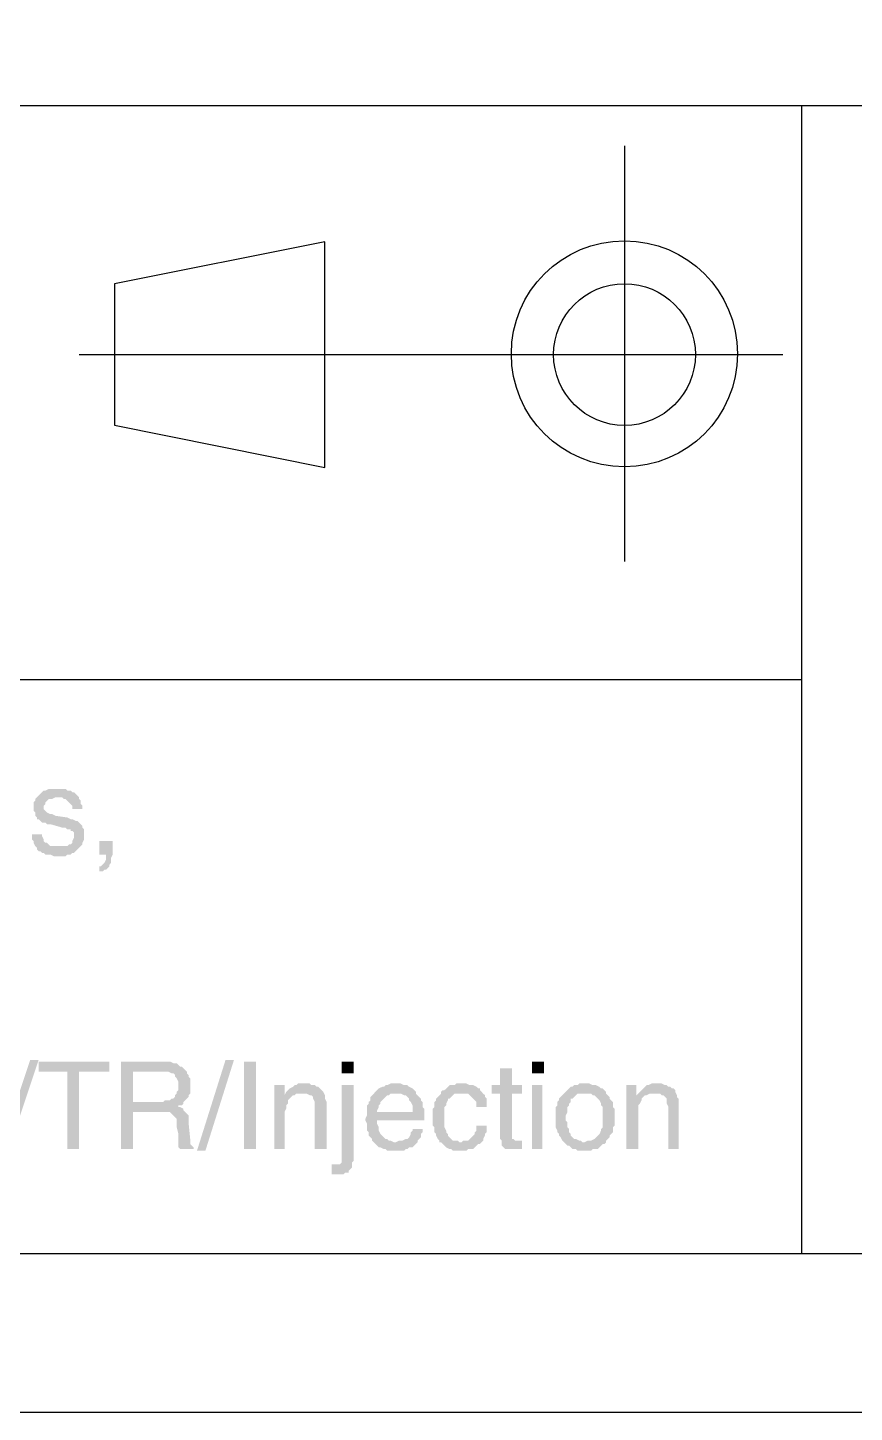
# Model space of a CAD drawing. Header units: millimetres. Extents: x 7018 to 13530, y 4187 to 5692.
# Drawn here: x 9229.83 to 9251.98, y 4524.92 to 4562.04 of the extents above; entities that cross this region are included whole.
import ezdxf

# ---------------------------------------------------------------- set-up
doc = ezdxf.new("R2010")
doc.units = ezdxf.units.MM

msp = doc.modelspace()

# ---------------------------------------------------------------- hatches: boundary and pattern name
at = {"transparency": 33554559}
for points in [[(9230.615, 4541.633), (9230.389, 4541.633), (9230.299, 4541.588), (9230.254, 4541.588), (9230.209, 4541.543), (9230.164, 4541.498), (9230.119, 4541.453), (9230.073, 4541.408), (9230.028, 4541.363), (9230.028, 4541.317), (9229.983, 4541.272), (9229.983, 4541.047), (9230.028, 4541.001), (9230.028, 4540.911), (9230.073, 4540.866), (9230.073, 4540.821), (9230.119, 4540.821), (9230.164, 4540.776), (9230.209, 4540.731), (9230.299, 4540.731), (9230.344, 4540.686), (9230.434, 4540.686), (9230.75, 4540.595), (9230.841, 4540.595), (9230.886, 4540.55), (9230.976, 4540.55), (9230.976, 4540.505), (9231.021, 4540.505), (9231.066, 4540.46), (9231.066, 4540.325), (9231.021, 4540.234), (9231.021, 4540.189), (9230.976, 4540.144), (9230.931, 4540.144), (9230.886, 4540.099), (9230.66, 4540.099), (9230.073, 4540.054), (9230.073, 4540.009), (9230.119, 4539.963), (9230.164, 4539.963), (9230.209, 4539.918), (9230.254, 4539.918), (9230.299, 4539.873), (9230.434, 4539.873), (9230.525, 4539.828), (9230.841, 4539.828), (9230.886, 4539.873), (9230.976, 4539.873), (9231.021, 4539.918), (9231.066, 4539.918), (9231.111, 4539.963), (9231.157, 4540.009), (9231.157, 4540.009), (9231.202, 4540.054), (9231.247, 4540.099), (9231.292, 4540.144), (9231.292, 4540.189), (9231.337, 4540.279), (9231.337, 4540.55), (9231.292, 4540.595), (9231.292, 4540.64), (9231.247, 4540.686), (9231.247, 4540.686), (9231.202, 4540.731), (9231.157, 4540.776), (9231.111, 4540.776), (9231.021, 4540.821), (9230.976, 4540.821), (9230.886, 4540.866), (9230.57, 4540.911), (9230.57, 4540.911), (9230.48, 4540.956), (9230.434, 4540.956), (9230.344, 4541.001), (9230.344, 4541.001), (9230.299, 4541.047), (9230.254, 4541.092), (9230.254, 4541.182), (9230.299, 4541.227), (9230.299, 4541.272), (9230.344, 4541.317), (9230.389, 4541.363), (9230.48, 4541.363), (9230.57, 4541.408), (9231.202, 4541.408), (9231.157, 4541.453), (9231.111, 4541.498), (9231.066, 4541.543), (9231.021, 4541.543), (9230.976, 4541.588), (9230.886, 4541.588), (9230.841, 4541.633), (9230.705, 4541.633)], [(9231.202, 4541.408), (9230.615, 4541.408), (9230.75, 4541.408), (9230.796, 4541.363), (9230.841, 4541.363), (9230.886, 4541.317), (9230.886, 4541.317), (9230.931, 4541.272), (9230.976, 4541.227), (9231.021, 4541.182), (9231.021, 4541.092), (9231.292, 4541.092), (9231.292, 4541.182), (9231.247, 4541.227), (9231.247, 4541.317), (9231.202, 4541.363)], [(9230.209, 4540.415), (9229.938, 4540.415), (9229.938, 4540.279), (9229.983, 4540.234), (9229.983, 4540.189), (9230.028, 4540.099), (9230.073, 4540.054), (9230.66, 4540.099), (9230.434, 4540.099), (9230.389, 4540.144), (9230.344, 4540.189), (9230.299, 4540.189), (9230.254, 4540.234), (9230.254, 4540.279), (9230.209, 4540.37)], [(9232.104, 4540.234), (9231.743, 4540.234), (9231.743, 4539.873), (9231.924, 4539.873), (9231.924, 4539.738), (9231.879, 4539.648), (9231.834, 4539.602), (9231.788, 4539.557), (9231.743, 4539.557), (9231.743, 4539.422), (9231.834, 4539.422), (9231.879, 4539.467), (9231.924, 4539.467), (9231.969, 4539.512), (9232.014, 4539.557), (9232.014, 4539.602), (9232.059, 4539.648), (9232.059, 4539.783), (9232.104, 4539.873), (9232.104, 4539.963)], [(9230.119, 4534.367), (9229.306, 4531.93), (9229.081, 4531.93), (9229.893, 4534.367)], [(9232.014, 4534.322), (9230.119, 4534.322), (9230.119, 4534.051), (9230.886, 4534.051), (9230.886, 4531.975), (9231.202, 4531.975), (9231.202, 4534.051), (9232.014, 4534.051), (9232.014, 4534.187)], [(9233.413, 4534.322), (9232.33, 4534.322), (9232.33, 4531.975), (9232.646, 4531.975), (9232.646, 4532.968), (9233.413, 4532.968), (9234, 4533.013), (9234, 4533.058), (9233.91, 4533.103), (9233.865, 4533.103), (9233.865, 4533.148), (9233.955, 4533.148), (9234, 4533.194), (9234, 4533.239), (9232.646, 4533.239), (9232.646, 4534.051), (9234.09, 4534.051), (9234.045, 4534.096), (9234, 4534.141), (9233.955, 4534.187), (9233.91, 4534.187), (9233.865, 4534.232), (9233.819, 4534.277), (9233.729, 4534.277), (9233.639, 4534.322), (9233.503, 4534.322)], [(9235.354, 4534.367), (9234.587, 4531.93), (9234.361, 4531.93), (9235.128, 4534.367)], [(9235.625, 4531.975), (9235.625, 4534.322), (9235.941, 4534.322), (9235.941, 4531.975)], [(9238.558, 4534.006), (9238.558, 4534.322), (9238.242, 4534.322), (9238.242, 4534.006)], [(9242.801, 4534.141), (9242.485, 4534.141), (9242.485, 4533.69), (9242.259, 4533.69), (9242.259, 4533.464), (9242.485, 4533.464), (9242.485, 4532.246), (9242.53, 4532.201), (9242.53, 4532.065), (9242.575, 4532.02), (9242.575, 4532.02), (9242.62, 4531.975), (9243.071, 4531.975), (9243.071, 4532.201), (9242.891, 4532.201), (9242.846, 4532.246), (9242.801, 4532.246), (9242.801, 4533.464), (9243.071, 4533.464), (9243.071, 4533.69), (9242.801, 4533.69)], [(9243.658, 4534.006), (9243.658, 4534.322), (9243.342, 4534.322), (9243.342, 4534.006)], [(9234.09, 4534.051), (9233.413, 4534.051), (9233.594, 4534.051), (9233.684, 4534.006), (9233.729, 4534.006), (9233.774, 4533.961), (9233.774, 4533.916), (9233.819, 4533.871), (9233.865, 4533.78), (9233.865, 4533.645), (9233.865, 4533.555), (9233.819, 4533.51), (9233.819, 4533.464), (9233.774, 4533.419), (9233.774, 4533.374), (9233.729, 4533.329), (9233.684, 4533.329), (9233.639, 4533.284), (9233.503, 4533.284), (9233.458, 4533.239), (9232.646, 4533.239), (9234, 4533.239), (9234.045, 4533.284), (9234.09, 4533.329), (9234.135, 4533.374), (9234.135, 4533.419), (9234.18, 4533.464), (9234.18, 4533.871), (9234.135, 4533.916), (9234.135, 4533.961), (9234.09, 4534.006)], [(9237.249, 4533.735), (9237.069, 4533.735), (9237.024, 4533.69), (9236.979, 4533.69), (9236.934, 4533.645), (9236.843, 4533.6), (9236.798, 4533.555), (9236.753, 4533.51), (9236.708, 4533.419), (9236.979, 4533.419), (9237.024, 4533.464), (9237.159, 4533.464), (9237.746, 4533.51), (9237.701, 4533.555), (9237.656, 4533.6), (9237.656, 4533.6), (9237.611, 4533.645), (9237.565, 4533.645), (9237.52, 4533.69), (9237.43, 4533.69), (9237.385, 4533.735), (9237.295, 4533.735)], [(9239.687, 4533.735), (9239.551, 4533.735), (9239.461, 4533.69), (9239.416, 4533.69), (9239.371, 4533.645), (9239.326, 4533.645), (9239.235, 4533.6), (9239.19, 4533.555), (9239.145, 4533.51), (9239.1, 4533.464), (9239.822, 4533.464), (9239.912, 4533.419), (9239.957, 4533.419), (9240.003, 4533.374), (9240.048, 4533.329), (9240.048, 4533.284), (9240.093, 4533.239), (9240.138, 4533.148), (9240.138, 4532.968), (9239.19, 4532.968), (9238.919, 4532.923), (9238.919, 4532.878), (9238.874, 4532.787), (9238.874, 4532.742), (9238.919, 4532.652), (9238.919, 4532.472), (9238.964, 4532.426), (9238.964, 4532.336), (9239.01, 4532.291), (9239.055, 4532.246), (9239.055, 4532.201), (9239.1, 4532.156), (9239.1, 4532.156), (9239.145, 4532.11), (9239.19, 4532.065), (9239.235, 4532.02), (9239.28, 4532.02), (9239.371, 4531.975), (9239.416, 4531.975), (9239.461, 4531.93), (9239.912, 4531.93), (9239.957, 4531.975), (9240.003, 4531.975), (9240.048, 4532.02), (9240.138, 4532.02), (9240.183, 4532.065), (9240.228, 4532.11), (9240.273, 4532.156), (9239.641, 4532.156), (9239.551, 4532.201), (9239.506, 4532.201), (9239.461, 4532.246), (9239.416, 4532.246), (9239.371, 4532.291), (9239.326, 4532.336), (9239.326, 4532.336), (9239.28, 4532.381), (9239.235, 4532.472), (9239.235, 4532.562), (9239.19, 4532.652), (9239.19, 4532.742), (9240.454, 4532.742), (9240.454, 4533.058), (9240.409, 4533.103), (9240.409, 4533.239), (9240.364, 4533.284), (9240.364, 4533.329), (9240.318, 4533.374), (9240.273, 4533.419), (9240.228, 4533.464), (9240.228, 4533.51), (9240.183, 4533.555), (9240.138, 4533.6), (9240.048, 4533.645), (9240.003, 4533.69), (9239.912, 4533.69), (9239.822, 4533.735), (9239.777, 4533.735)], [(9241.447, 4533.735), (9241.311, 4533.735), (9241.266, 4533.69), (9241.131, 4533.69), (9241.086, 4533.645), (9241.041, 4533.6), (9240.995, 4533.555), (9240.95, 4533.555), (9240.905, 4533.51), (9240.905, 4533.464), (9241.627, 4533.464), (9241.672, 4533.419), (9241.718, 4533.374), (9241.763, 4533.329), (9241.808, 4533.284), (9241.853, 4533.239), (9241.853, 4533.103), (9242.124, 4533.103), (9242.124, 4533.329), (9242.079, 4533.374), (9242.079, 4533.419), (9242.033, 4533.464), (9241.988, 4533.51), (9241.943, 4533.555), (9241.943, 4533.6), (9241.898, 4533.6), (9241.853, 4533.645), (9241.763, 4533.69), (9241.672, 4533.69), (9241.582, 4533.735), (9241.537, 4533.735)], [(9244.741, 4533.735), (9244.606, 4533.735), (9244.561, 4533.69), (9244.471, 4533.69), (9244.425, 4533.645), (9244.38, 4533.645), (9244.335, 4533.6), (9244.29, 4533.555), (9244.245, 4533.51), (9244.2, 4533.464), (9244.2, 4533.464), (9244.155, 4533.419), (9244.11, 4533.374), (9244.064, 4533.329), (9244.064, 4533.284), (9244.019, 4533.239), (9244.019, 4533.148), (9243.974, 4533.103), (9243.974, 4532.833), (9243.974, 4532.562), (9244.019, 4532.472), (9244.019, 4532.426), (9244.064, 4532.381), (9244.064, 4532.336), (9244.11, 4532.291), (9244.155, 4532.201), (9244.2, 4532.156), (9244.741, 4532.156), (9244.696, 4532.156), (9244.651, 4532.201), (9244.606, 4532.201), (9244.516, 4532.246), (9244.471, 4532.246), (9244.425, 4532.291), (9244.38, 4532.336), (9244.38, 4532.381), (9244.335, 4532.426), (9244.335, 4532.517), (9244.29, 4532.562), (9244.29, 4532.697), (9244.245, 4532.742), (9244.245, 4532.878), (9244.29, 4532.968), (9244.29, 4533.103), (9244.335, 4533.148), (9244.335, 4533.194), (9244.38, 4533.239), (9244.38, 4533.329), (9244.425, 4533.329), (9244.471, 4533.374), (9244.516, 4533.419), (9244.561, 4533.464), (9244.741, 4533.464), (9245.328, 4533.51), (9245.283, 4533.555), (9245.238, 4533.6), (9245.193, 4533.6), (9245.148, 4533.645), (9245.057, 4533.69), (9244.967, 4533.69), (9244.877, 4533.735), (9244.832, 4533.735)], [(9246.682, 4533.735), (9246.547, 4533.735), (9246.456, 4533.69), (9246.411, 4533.69), (9246.366, 4533.645), (9246.321, 4533.6), (9246.276, 4533.555), (9246.231, 4533.51), (9246.14, 4533.419), (9246.411, 4533.419), (9246.502, 4533.464), (9246.637, 4533.464), (9247.179, 4533.51), (9247.179, 4533.555), (9247.133, 4533.6), (9247.088, 4533.6), (9247.043, 4533.645), (9246.998, 4533.645), (9246.953, 4533.69), (9246.908, 4533.69), (9246.817, 4533.735), (9246.772, 4533.735)], [(9236.708, 4533.69), (9236.437, 4533.69), (9236.437, 4531.975), (9236.708, 4531.975), (9236.708, 4532.878), (9236.708, 4532.968), (9236.753, 4533.058), (9236.753, 4533.148), (9236.798, 4533.194), (9236.798, 4533.284), (9236.843, 4533.329), (9236.843, 4533.329), (9236.888, 4533.374), (9236.934, 4533.419), (9236.708, 4533.419)], [(9237.746, 4533.51), (9237.159, 4533.464), (9237.295, 4533.464), (9237.385, 4533.419), (9237.43, 4533.419), (9237.475, 4533.374), (9237.475, 4533.329), (9237.52, 4533.239), (9237.52, 4531.975), (9237.836, 4531.975), (9237.836, 4533.239), (9237.791, 4533.329), (9237.791, 4533.419)], [(9238.558, 4533.69), (9238.242, 4533.69), (9238.242, 4531.614), (9238.197, 4531.569), (9237.972, 4531.569), (9237.972, 4531.298), (9238.287, 4531.298), (9238.333, 4531.343), (9238.423, 4531.343), (9238.423, 4531.388), (9238.468, 4531.433), (9238.513, 4531.479), (9238.513, 4531.614), (9238.558, 4531.659), (9238.558, 4531.749)], [(9239.1, 4533.464), (9239.1, 4533.464), (9239.055, 4533.419), (9239.01, 4533.374), (9239.01, 4533.284), (9238.964, 4533.239), (9238.964, 4533.194), (9238.919, 4533.148), (9238.919, 4532.923), (9239.19, 4532.968), (9239.19, 4533.013), (9239.235, 4533.103), (9239.235, 4533.148), (9239.28, 4533.194), (9239.28, 4533.239), (9239.326, 4533.284), (9239.371, 4533.329), (9239.416, 4533.374), (9239.461, 4533.419), (9239.506, 4533.419), (9239.551, 4533.464), (9239.687, 4533.464)], [(9240.905, 4533.464), (9240.86, 4533.419), (9240.815, 4533.374), (9240.77, 4533.329), (9240.77, 4533.284), (9240.725, 4533.239), (9240.725, 4533.103), (9240.679, 4533.058), (9240.679, 4532.607), (9240.725, 4532.562), (9240.725, 4532.426), (9240.77, 4532.381), (9240.77, 4532.336), (9240.815, 4532.246), (9240.86, 4532.201), (9240.86, 4532.156), (9241.447, 4532.156), (9241.402, 4532.156), (9241.356, 4532.201), (9241.221, 4532.201), (9241.176, 4532.246), (9241.131, 4532.291), (9241.086, 4532.336), (9241.086, 4532.381), (9241.041, 4532.426), (9241.041, 4532.472), (9240.995, 4532.562), (9240.995, 4533.103), (9241.041, 4533.148), (9241.041, 4533.194), (9241.086, 4533.284), (9241.086, 4533.329), (9241.131, 4533.329), (9241.176, 4533.374), (9241.221, 4533.419), (9241.266, 4533.464), (9241.447, 4533.464)], [(9243.613, 4531.975), (9243.613, 4533.69), (9243.342, 4533.69), (9243.342, 4531.975)], [(9245.328, 4533.51), (9244.741, 4533.464), (9244.922, 4533.464), (9244.967, 4533.419), (9245.012, 4533.419), (9245.057, 4533.374), (9245.102, 4533.329), (9245.148, 4533.284), (9245.193, 4533.194), (9245.193, 4533.148), (9245.238, 4533.103), (9245.238, 4532.562), (9245.193, 4532.517), (9245.193, 4532.472), (9245.148, 4532.381), (9245.102, 4532.336), (9245.102, 4532.336), (9245.057, 4532.291), (9245.012, 4532.246), (9244.922, 4532.201), (9244.832, 4532.201), (9244.741, 4532.156), (9244.2, 4532.156), (9244.245, 4532.11), (9244.29, 4532.065), (9244.335, 4532.065), (9244.38, 4532.02), (9244.425, 4531.975), (9244.516, 4531.975), (9244.561, 4531.93), (9244.922, 4531.93), (9244.967, 4531.975), (9245.102, 4531.975), (9245.148, 4532.02), (9245.193, 4532.065), (9245.238, 4532.11), (9245.283, 4532.11), (9245.328, 4532.156), (9245.328, 4532.201), (9245.373, 4532.246), (9245.418, 4532.291), (9245.418, 4532.336), (9245.464, 4532.381), (9245.509, 4532.426), (9245.509, 4532.562), (9245.554, 4532.607), (9245.554, 4532.833), (9245.554, 4533.058), (9245.509, 4533.103), (9245.509, 4533.239), (9245.464, 4533.284), (9245.418, 4533.329), (9245.418, 4533.374), (9245.373, 4533.419), (9245.328, 4533.464)], [(9246.14, 4533.69), (9245.87, 4533.69), (9245.87, 4531.975), (9246.186, 4531.975), (9246.186, 4532.878), (9246.186, 4533.148), (9246.231, 4533.194), (9246.276, 4533.284), (9246.276, 4533.329), (9246.276, 4533.329), (9246.321, 4533.374), (9246.366, 4533.419), (9246.14, 4533.419)], [(9247.179, 4533.51), (9246.637, 4533.464), (9246.772, 4533.464), (9246.817, 4533.419), (9246.863, 4533.419), (9246.908, 4533.374), (9246.908, 4533.374), (9246.953, 4533.329), (9246.953, 4533.194), (9246.998, 4533.103), (9246.998, 4531.975), (9247.269, 4531.975), (9247.269, 4533.329), (9247.224, 4533.374), (9247.224, 4533.419)], [(9234, 4533.013), (9233.413, 4532.968), (9233.639, 4532.968), (9233.684, 4532.923), (9233.729, 4532.878), (9233.729, 4532.878), (9233.774, 4532.833), (9233.819, 4532.787), (9233.819, 4532.562), (9233.865, 4532.381), (9233.865, 4532.11), (9233.865, 4532.02), (9233.91, 4531.975), (9234.271, 4531.975), (9234.271, 4532.02), (9234.226, 4532.065), (9234.18, 4532.11), (9234.18, 4532.246), (9234.135, 4532.697), (9234.135, 4532.878), (9234.09, 4532.923), (9234.045, 4532.968)], [(9242.124, 4532.607), (9241.853, 4532.607), (9241.853, 4532.472), (9241.808, 4532.426), (9241.808, 4532.381), (9241.763, 4532.336), (9241.718, 4532.291), (9241.672, 4532.246), (9241.627, 4532.201), (9241.492, 4532.201), (9241.447, 4532.156), (9240.86, 4532.156), (9240.905, 4532.156), (9240.95, 4532.11), (9240.995, 4532.065), (9241.041, 4532.02), (9241.131, 4531.975), (9241.176, 4531.975), (9241.221, 4531.93), (9241.582, 4531.93), (9241.627, 4531.975), (9241.763, 4531.975), (9241.808, 4532.02), (9241.853, 4532.065), (9241.898, 4532.11), (9241.943, 4532.11), (9241.988, 4532.156), (9242.033, 4532.201), (9242.033, 4532.246), (9242.079, 4532.336), (9242.079, 4532.381), (9242.124, 4532.426), (9242.124, 4532.517)], [(9240.409, 4532.517), (9240.138, 4532.517), (9240.138, 4532.472), (9240.093, 4532.426), (9240.093, 4532.381), (9240.048, 4532.291), (9240.003, 4532.246), (9239.957, 4532.246), (9239.867, 4532.201), (9239.777, 4532.201), (9239.687, 4532.156), (9240.273, 4532.156), (9240.273, 4532.201), (9240.318, 4532.246), (9240.364, 4532.291), (9240.364, 4532.381), (9240.409, 4532.426)]]:
    msp.add_hatch(color=256, dxfattribs=at).paths.add_polyline_path(points)

# ---------------------------------------------------------------- linework, layer by layer
msp.add_line((8888.675, 4529.177), (9297.931, 4529.177))
for points in [[(9301.969, 4524.918), (9301.969, 4821.918), (8881.969, 4821.918), (8881.969, 4524.918)], [(9232.15, 4555.173), (9232.15, 4551.382), (9237.791, 4550.254), (9237.791, 4556.301)]]:
    msp.add_lwpolyline(points, close=True)
for points in [[(8901.493, 4559.957), (9297.931, 4559.957)], [(9250.563, 4559.957), (9250.563, 4529.177)], [(9245.825, 4547.726), (9245.825, 4558.874)], [(9231.202, 4553.277), (9250.067, 4553.277)], [(8901.493, 4544.567), (9250.563, 4544.567)]]:
    msp.add_lwpolyline(points)
for centre, radius in [((9245.818, 4553.299), 3.031), ((9245.82, 4553.278), 1.9)]:
    msp.add_circle(centre, radius)

doc.saveas('drawing.dxf')
